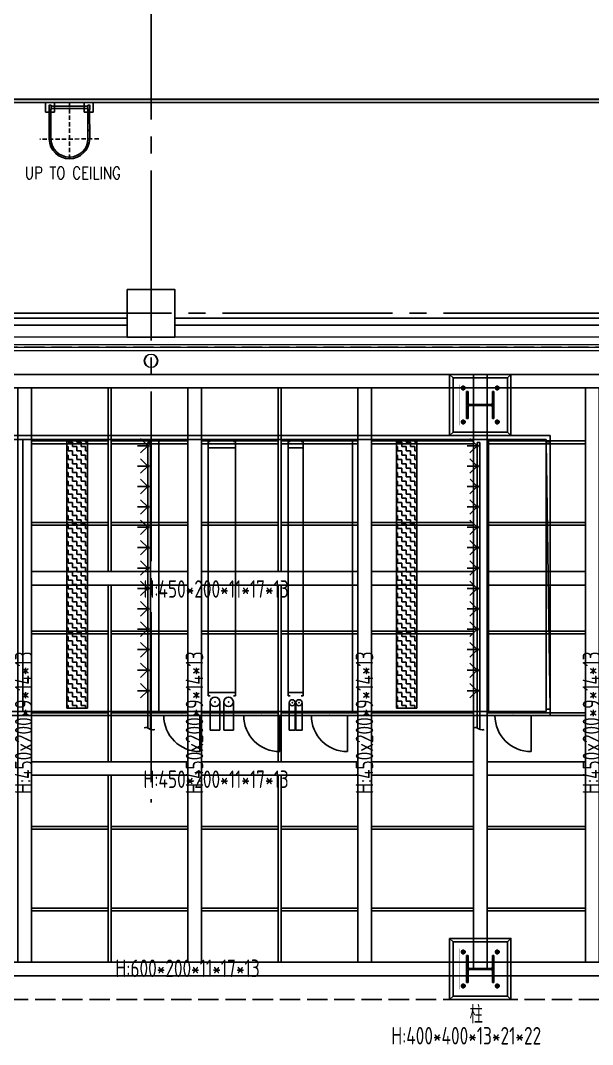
# Model space of a CAD drawing. Extents: x -960 to 27370, y -1283 to 11880.
# Drawn here: x 5808 to 6649, y -1076 to 431 of the extents above; entities that cross this region are included whole.
import ezdxf
from ezdxf.enums import TextEntityAlignment as Align

# ---------------------------------------------------------------- set-up
doc = ezdxf.new("R2010")
doc.units = 0
doc.header["$LTSCALE"] = 100
for name, pattern in [('188K-SM-03-F10-ARCH-PA-Y2257103$0$18P6-SM-03-C40-ARCH-PA-Y2211058$0$DASHED', [19.05, 12.7, -6.35]), ('188K-SM-03-F10-MECH-鋼構-Y2257103$0$188K-SM-03-F10-MECH-鋼構-Y2257103$0$CENTER', [2, 1.25, -0.25, 0.25, -0.25]), ('X-S-FAB-L10$0$COL-CEN-LIN', [3.25, 2.5, -0.25, 0.25, -0.25]), ('X-S-FAB-L10$0$HIDDEN', [0.4, 0.3, -0.1])]:
    doc.linetypes.add(name, pattern=pattern)
for name, color, linetype in [('188K-SM-03-F10-ARCH-PA-Y2257103$0$K-0-TXT-高度', 53, 'Continuous'), ('188K-SM-03-F10-ARCH-PA-Y2257103$0$K-AREA', 53, 'Continuous'), ('188K-SM-03-F10-ARCH-PA-Y2257103$0$K-P-LAD-420', 53, 'Continuous'), ('188K-SM-03-F10-ARCH-PA-Y2257103$0$K-P1S-4.2-單抗', 53, 'Continuous'), ('188K-SM-03-F10-ARCH-PA-Y2257103$0$K-岩棉 2hr 7.5-非抗', 53, 'Continuous'), ('188K-SM-03-F10-MECH-EQ-Y2257103$0$ARW', 151, 'Continuous'), ('188K-SM-03-F10-MECH-鋼構-Y2257103$0$188K-SM-03-F10-MECH-鋼構-Y2257103$0$0-Block Center-Line', 1, '188K-SM-03-F10-MECH-鋼構-Y2257103$0$188K-SM-03-F10-MECH-鋼構-Y2257103$0$CENTER'), ('188K-SM-03-F10-MECH-鋼構-Y2257103$0$188K-SM-03-F10-MECH-鋼構-Y2257103$0$0-CF-AAS-鋼構', 241, 'Continuous'), ('X-S-FAB-L10$0$0-DIM-TXT', 8, 'Continuous'), ('X-S-FAB-L10$0$A-OBJE-MEP', 8, 'Continuous'), ('X-S-FAB-L10$0$A-WALL-EX', 8, 'Continuous'), ('X-S-FAB-L10$0$BLOCK', 8, 'Continuous'), ('X-S-FAB-L10$0$CCL', 8, 'X-S-FAB-L10$0$COL-CEN-LIN'), ('X-S-FAB-L10$0$COL-S', 8, 'Continuous'), ('X-S-FAB-L10$0$HID', 8, 'X-S-FAB-L10$0$HIDDEN'), ('X-S-FAB-L10$0$S-FNDN', 8, 'Continuous')]:
    doc.layers.add(name, color=color, linetype=linetype)
doc.styles.add('188K-SM-03-F10-ARCH-PA-Y2257103$0$18P2-XFDP10$0$AA-TXT', font='simplex.shx', dxfattribs={"width": 0.8, "bigfont": 'chineset.shx'})
doc.styles.add('188K-SM-03-F10-MECH-鋼構-Y2257103$0$188K-SM-03-F10-MECH-鋼構-Y2257103$0$X-F2-L05-E-PPB-EQ-50K$0$AA-TXT', font='isocp.shx', dxfattribs={"width": 0.8, "bigfont": 'china.shx'})
doc.styles.add('X-S-FAB-L10$0$CHINA', font='simplex.shx', dxfattribs={"width": 0.75, "bigfont": 'chineset.shx'})
doc.styles.add('X-S-FAB-L10$0$Standard', font='', dxfattribs={"width": 0.8})
doc.styles.add('X-S-FAB-L10$0$TG_NOTE_TEXT', font='simplex.shx', dxfattribs={"width": 0.75, "bigfont": 'chineset.shx'})
doc.styles.get('X-S-FAB-L10$0$Standard').set_extended_font_data('Microsoft JhengHei')

# ---------------------------------------------------------------- blocks, each defined once
blk = doc.blocks.new('X-S-FAB-L10$0$FAB2-L05')
at = {"layer": 'X-S-FAB-L10$0$CCL'}
for p, q in [((-20160, 11005), (-20160, 0)), ((-26880, 720), (1210, 720))]:
    blk.add_line(p, q, dxfattribs=at)
at = {"layer": 'X-S-FAB-L10$0$COL-S'}
blk.add_lwpolyline([(-20195, 755), (-20125, 755), (-20125, 685), (-20195, 685)], close=True, dxfattribs=at)
blk = doc.blocks.new('X-S-FAB-L10')
at = {"layer": 'X-S-FAB-L10$0$A-OBJE-MEP', "lineweight": 0, "flags": 128}
blk.add_lwpolyline([(6009.5, -70, 1), (5990.5, -70, 1)], format="xyb", close=True, dxfattribs=at)
at = {"layer": 'X-S-FAB-L10$0$A-OBJE-MEP', "lineweight": 0}
blk.add_circle((6000, -70), 10, dxfattribs=at)
at = {"layer": 'X-S-FAB-L10$0$A-WALL-EX', "lineweight": 0}
blk.add_line((6815, -46.5), (1800, -46.5), dxfattribs=at)
at = {"layer": 'X-S-FAB-L10$0$A-WALL-EX', "lineweight": 0, "flags": 128}
for points in [[(6815, -35), (1800, -35)], [(1800, -50), (6815, -50)], [(1800, -50), (6815, -50)], [(1800, -50), (6815, -50)], [(1800, -50), (6815, -50)], [(1800, -50), (6815, -50)], [(1800, -50), (6815, -50)], [(1800, -50), (6815, -50)], [(1800, -50), (6815, -50)]]:
    blk.add_lwpolyline(points, dxfattribs=at)
at = {"layer": 'X-S-FAB-L10$0$COL-S'}
for p, q in [((5965, 35), (6035, 35)), ((5965, -35), (5965, 35)), ((6035, 35), (6035, -35)), ((6035, -35), (5965, -35))]:
    blk.add_line(p, q, dxfattribs=at)
at = {"layer": 'X-S-FAB-L10$0$HID'}
for p, q in [((6803.531, -50), (2509.135, -50)), ((2509.405, -1010), (17209, -1010))]:
    blk.add_line(p, q, dxfattribs=at)
at = {"layer": 'X-S-FAB-L10$0$S-FNDN', "lineweight": 0, "flags": 128}
blk.add_lwpolyline([(4350, 7470), (1830, 7470), (1830, 1500), (1812.5, 1500), (1812.5, -55), (9330, -55), (9330, 7470)], close=True, dxfattribs=at)
at = {"layer": 'X-S-FAB-L10$0$BLOCK'}
blk.add_blockref('X-S-FAB-L10$0$FAB2-L05', (26160, -720), dxfattribs=at)
at = {"style": 'X-S-FAB-L10$0$TG_NOTE_TEXT', "width": 0.5, "flags": 1}
for p in [(7463.301, 9020), (18268.251, 8649), (11197.77, 4800.167), (16485.801, 4800.167), (25420.27, 2635), (13360, 320.001, 0), (7463.301, -33.333)]:
    blk.add_attdef('WH', text='', height=20, dxfattribs=at).set_placement(p, align=Align.BOTTOM_LEFT)
at = {"width": 0.5}
for style, p in [('X-S-FAB-L10$0$TG_NOTE_TEXT', (7585, 9020)), ('X-S-FAB-L10$0$TG_NOTE_TEXT', (18389.95, 8649)), ('X-S-FAB-L10$0$TG_NOTE_TEXT', (11117.5, 4813.5)), ('X-S-FAB-L10$0$TG_NOTE_TEXT', (16607.5, 4813.5)), ('X-S-FAB-L10$0$TG_NOTE_TEXT', (25350, 2635)), ('X-S-FAB-L10$0$Standard', (13129.375, 325.001, 0)), ('X-S-FAB-L10$0$TG_NOTE_TEXT', (7585, -20))]:
    blk.add_attdef('DESC', text='', height=10, dxfattribs=dict(at, style=style)).set_placement(p, align=Align.BOTTOM_LEFT)
for tag, style, p in [('TYPE', 'X-S-FAB-L10$0$TG_NOTE_TEXT', (7619.286, 9020)), ('NO', 'X-S-FAB-L10$0$TG_NOTE_TEXT', (7650.095, 9020)), ('TYPE', 'X-S-FAB-L10$0$TG_NOTE_TEXT', (18424.236, 8649)), ('NO', 'X-S-FAB-L10$0$TG_NOTE_TEXT', (18455.045, 8649)), ('NO', 'X-S-FAB-L10$0$TG_NOTE_TEXT', (11088.595, 4813.5)), ('TYPE', 'X-S-FAB-L10$0$TG_NOTE_TEXT', (11151.786, 4813.5)), ('TYPE', 'X-S-FAB-L10$0$TG_NOTE_TEXT', (16641.786, 4813.5)), ('NO', 'X-S-FAB-L10$0$TG_NOTE_TEXT', (16672.595, 4813.5)), ('NO', 'X-S-FAB-L10$0$TG_NOTE_TEXT', (25313, 2635)), ('TYPE', 'X-S-FAB-L10$0$TG_NOTE_TEXT', (25350, 2635)), ('NO', 'X-S-FAB-L10$0$Standard', (13100, 320.001, 0)), ('TYPE', 'X-S-FAB-L10$0$Standard', (13129.375, 320.001, 0)), ('TYPE', 'X-S-FAB-L10$0$TG_NOTE_TEXT', (7619.286, -20)), ('NO', 'X-S-FAB-L10$0$TG_NOTE_TEXT', (7650.095, -20))]:
    blk.add_attdef(tag, text='', height=10, dxfattribs=dict(at, style=style)).set_placement(p, align=Align.BOTTOM_RIGHT)
for rotation, style, p in [(180, 'X-S-FAB-L10$0$Standard', (317.625, 7480)), (180, 'X-S-FAB-L10$0$Standard', (1217.625, 7480)), (90, 'X-S-FAB-L10$0$TG_NOTE_TEXT', (24310, 3647.5)), (270, 'X-S-FAB-L10$0$TG_NOTE_TEXT', (17080, 1605))]:
    blk.add_attdef('DESC', text='', height=10, rotation=rotation, dxfattribs=dict(at, style=style)).set_placement(p, align=Align.BOTTOM_LEFT)
for tag, rotation, style, p in [('TYPE', 180, 'X-S-FAB-L10$0$Standard', (317.625, 7480)), ('NO', 180, 'X-S-FAB-L10$0$Standard', (347, 7480)), ('TYPE', 180, 'X-S-FAB-L10$0$Standard', (1217.625, 7480)), ('NO', 180, 'X-S-FAB-L10$0$Standard', (1247, 7480)), ('TYPE', 90, 'X-S-FAB-L10$0$TG_NOTE_TEXT', (24310, 3647.5)), ('NO', 90, 'X-S-FAB-L10$0$TG_NOTE_TEXT', (24310, 3610.5)), ('TYPE', 270, 'X-S-FAB-L10$0$TG_NOTE_TEXT', (17080, 1605)), ('NO', 270, 'X-S-FAB-L10$0$TG_NOTE_TEXT', (17080, 1573))]:
    blk.add_attdef(tag, text='', height=10, rotation=rotation, dxfattribs=dict(at, style=style)).set_placement(p, align=Align.BOTTOM_RIGHT)
at = {"style": 'X-S-FAB-L10$0$TG_NOTE_TEXT', "width": 0.5, "flags": 1}
for rotation, p in [(180, (43, 7480)), (180, (943, 7480)), (90, (24310, 3717.77)), (270, (17080, 1711.699))]:
    blk.add_attdef('WH', text='', height=20, rotation=rotation, dxfattribs=at).set_placement(p, align=Align.BOTTOM_LEFT)
at = {"layer": 'X-S-FAB-L10$0$0-DIM-TXT', "style": 'X-S-FAB-L10$0$CHINA', "width": 0.75}
for p in [(667.414, 7855.1, -2689.4), (22627.353, 6728.814), (25644.722, 6728.814), (24778.787, 5569.051), (1118.252, 4980), (417.801, 4594.623), (23874.84, 4355), (22927.43, 4330.122), (23749.869, 3901.367), (417.801, 3765.236), (1118.252, 3730), (417.801, 3115.79), (536.882, 2227.832), (16908.994, 1782.652), (888.445, 880.466), (16977.43, 750), (18878.841, 750), (25641.221, 553.233), (21364.03, 526.894)]:
    blk.add_attdef('HIG', text='', height=80, dxfattribs=at).set_placement(p, align=Align.MIDDLE_LEFT)
blk = doc.blocks.new('188K-SM-03-F10-MECH-EQ-Y2257103$0$A$C133B1A89')
at = {"color": 1}
for p, q in [((0, 3970), (0, 230)), ((0, 3970), (30, 3970)), ((190, 3970), (220, 3970)), ((220, 3970), (220, 230)), ((220, 3880), (0, 3880)), ((220, 280), (0, 280)), ((0, 230), (30, 230)), ((190, 230), (220, 230)), ((15, -275), (15, 127)), ((105, -275), (105, 127)), ((115, -275), (115, 127)), ((205, -275), (205, 127)), ((15, -275), (105, -275)), ((115, -275), (205, -275))]:
    blk.add_line(p, q, dxfattribs=at)
for centre in [(60, 127), (160, 127)]:
    blk.add_circle(centre, 44.5, dxfattribs=at)
for p in [(60, 127), (160, 127)]:
    blk.add_point(p, dxfattribs=at)
blk = doc.blocks.new('188K-SM-03-F10-MECH-EQ-Y2257103$0$A$C46594869')
at = {"color": 4}
for p, q in [((-50, 3970), (-50, 230)), ((-50, 3970), (-20, 3970)), ((320, 3970), (350, 3970)), ((350, 3970), (350, 230)), ((350, 3880), (-50, 3880)), ((350, 280), (-50, 280)), ((-50, 230), (-20, 230)), ((320, 230), (350, 230)), ((-20, -275), (-20, 140)), ((120, -275), (120, 140)), ((180, -275), (180, 140)), ((320, -275), (320, 140)), ((120, -275), (-20, -275)), ((320, -275), (180, -275))]:
    blk.add_line(p, q, dxfattribs=at)
for centre in [(50, 140), (250, 140)]:
    blk.add_circle(centre, 69.9, dxfattribs=at)
for p in [(50, 140), (250, 140)]:
    blk.add_point(p, dxfattribs=at)
blk = doc.blocks.new('188K-SM-03-F10-MECH-EQ-Y2257103$0$A$C0D54229D')
at = {"color": 2}
for q in [(0, -532), (532, 0)]:
    blk.add_line((0, 0), q, dxfattribs=at)
blk.add_arc((0, 0), 532, 270, 0, dxfattribs=at)
blk.add_point((266, 0))
blk = doc.blocks.new('188K-SM-03-F10-MECH-EQ-Y2257103$0$0-CRMAU-12W')
at = {"layer": '188K-SM-03-F10-MECH-EQ-Y2257103$0$ARW'}
h = blk.add_hatch(dxfattribs=at)
h.set_pattern_fill('ZIGZAG', color=256, scale=20, style=0)
h.set_pattern_definition([(0, (-17907, -9455), (63.5, 63.5), [63.5, -63.5]), (90, (-17843.5, -9455), (-63.5, 63.5), [63.5, -63.5])])
h.paths.add_polyline_path([(-16657, -60), (-16357, -60), (-16357, -4010), (-16657, -4010)])
h = blk.add_hatch(dxfattribs=at)
h.set_pattern_fill('ZIGZAG', color=256, scale=20, style=0)
h.set_pattern_definition([(0, (-13062, -9455), (63.5, 63.5), [63.5, -63.5]), (90, (-12998.5, -9455), (-63.5, 63.5), [63.5, -63.5])])
h.paths.add_polyline_path([(-11812, -60), (-11512, -60), (-11512, -4010), (-11812, -4010)])
at = {"color": 4}
for p, q in [((0, 0), (-18620, 0)), ((-18620, 0), (-18620, -4120)), ((-60, -60), (-18560, -60)), ((-18560, -60), (-18560, -4060)), ((-18560, -4060), (-60, -4060)), ((-18620, -4120), (0, -4120))]:
    blk.add_line(p, q, dxfattribs=at)
at = {"color": 6}
blk.add_line((-18560, -95), (-18620, -4025), dxfattribs=at)
at = {"color": 5}
blk.add_lwpolyline([(-18620, -95), (-18560, -95), (-18560, -4025), (-18620, -4025)], close=True, dxfattribs=at)
at = {"color": 6}
blk.add_lwpolyline([(-18560, -4025), (-18620, -4025), (-18620, -95), (-18560, -95)], close=True, dxfattribs=at)
for points in [[(-15709, -4060), (-17709, -4060), (-17709, -60), (-15709, -60)], [(-10864, -4060), (-12864, -4060), (-12864, -60), (-10864, -60)]]:
    blk.add_lwpolyline(points, close=True)
at = {"layer": '188K-SM-03-F10-MECH-EQ-Y2257103$0$ARW'}
for p, q in [((-17545, -100), (-17585, -100)), ((-17585, -4327), (-17585, -100)), ((-17545, -150), (-17439, -44)), ((-17545, -4303), (-17545, -100)), ((-17545, -150), (-17395, -150)), ((-17545, -150), (-17439, -256)), ((-16657, -4010), (-16657, -60)), ((-16657, -60), (-16357, -60)), ((-16357, -60), (-16357, -4010)), ((-12700, -100), (-12740, -100)), ((-12740, -4327), (-12740, -100)), ((-12700, -150), (-12594, -44)), ((-12700, -4303), (-12700, -100)), ((-12700, -150), (-12550, -150)), ((-12700, -150), (-12594, -256)), ((-11812, -4010), (-11812, -60)), ((-11812, -60), (-11512, -60)), ((-11512, -60), (-11512, -4010)), ((-17545, -450), (-17439, -344)), ((-17545, -450), (-17395, -450)), ((-17545, -450), (-17439, -556)), ((-17545, -450), (-17395, -450)), ((-17545, -450), (-17439, -556)), ((-12700, -450), (-12594, -344)), ((-12700, -450), (-12550, -450)), ((-12700, -450), (-12594, -556)), ((-12700, -450), (-12550, -450)), ((-12700, -450), (-12594, -556)), ((-17546, -750), (-17440, -644)), ((-17545, -750), (-17395, -750)), ((-17545, -750), (-17439, -856)), ((-12701, -750), (-12595, -644)), ((-12700, -750), (-12550, -750)), ((-12700, -750), (-12594, -856)), ((-17545, -1050), (-17439, -944)), ((-17545, -1050), (-17395, -1050)), ((-17545, -1050), (-17439, -1156)), ((-12700, -1050), (-12594, -944)), ((-12700, -1050), (-12550, -1050)), ((-12700, -1050), (-12594, -1156)), ((-17545, -1350), (-17439, -1244)), ((-17545, -1350), (-17395, -1350)), ((-17545, -1350), (-17439, -1456)), ((-12700, -1350), (-12594, -1244)), ((-12700, -1350), (-12550, -1350)), ((-12700, -1350), (-12594, -1456)), ((-17545, -1650), (-17439, -1544)), ((-17545, -1650), (-17395, -1650)), ((-17545, -1650), (-17439, -1756)), ((-12700, -1650), (-12594, -1544)), ((-12700, -1650), (-12550, -1650)), ((-12700, -1650), (-12594, -1756)), ((-17545, -1950), (-17439, -1844)), ((-17545, -1950), (-17395, -1950)), ((-17545, -1950), (-17439, -2056)), ((-12700, -1950), (-12594, -1844)), ((-12700, -1950), (-12550, -1950)), ((-12700, -1950), (-12594, -2056)), ((-17545, -2250), (-17439, -2144)), ((-17545, -2250), (-17395, -2250)), ((-17545, -2250), (-17439, -2356)), ((-12700, -2250), (-12594, -2144)), ((-12700, -2250), (-12550, -2250)), ((-12700, -2250), (-12594, -2356)), ((-17545, -2550), (-17439, -2444)), ((-17545, -2550), (-17395, -2550)), ((-17545, -2550), (-17439, -2656)), ((-12700, -2550), (-12594, -2444)), ((-12700, -2550), (-12550, -2550)), ((-12700, -2550), (-12594, -2656)), ((-17545, -2850), (-17439, -2744)), ((-17545, -2850), (-17395, -2850)), ((-17545, -2850), (-17439, -2956)), ((-12700, -2850), (-12594, -2744)), ((-12700, -2850), (-12550, -2850)), ((-12700, -2850), (-12594, -2956)), ((-17545, -3150), (-17439, -3044)), ((-17545, -3150), (-17395, -3150)), ((-17545, -3155), (-17439, -3261)), ((-12700, -3150), (-12594, -3044)), ((-12700, -3150), (-12550, -3150)), ((-12700, -3155), (-12594, -3261)), ((-17545, -3455), (-17439, -3349)), ((-17545, -3455), (-17395, -3455)), ((-17545, -3455), (-17439, -3561)), ((-12700, -3455), (-12594, -3349)), ((-12700, -3455), (-12550, -3455)), ((-12700, -3455), (-12594, -3561)), ((-17545, -3755), (-17439, -3649)), ((-17545, -3755), (-17395, -3755)), ((-17545, -3755), (-17439, -3861)), ((-12700, -3755), (-12594, -3649)), ((-12700, -3755), (-12550, -3755)), ((-12700, -3755), (-12594, -3861)), ((-16357, -4010), (-16657, -4010)), ((-11512, -4010), (-11812, -4010))]:
    blk.add_line(p, q, dxfattribs=at)
for centre in [(-17545, -150), (-12700, -150), (-17545, -450), (-17545, -450), (-12700, -450), (-12700, -450), (-17545, -750), (-12700, -750), (-17545, -1050), (-12700, -1050), (-17545, -1350), (-12700, -1350), (-17545, -1650), (-12700, -1650), (-17545, -1950), (-12700, -1950), (-17545, -2250), (-12700, -2250), (-17545, -2550), (-12700, -2550), (-17545, -2850), (-12700, -2850), (-17545, -3150), (-12700, -3150), (-17545, -3455), (-12700, -3455), (-17545, -3755), (-12700, -3755)]:
    blk.add_circle(centre, 15, dxfattribs=at)
for points in [[(-17647, -4325), (-17637, -4328), (-17571, -4341), (-17553, -4288), (-17507, -4298), (-17494, -4301)], [(-12802, -4325), (-12792, -4328), (-12726, -4341), (-12708, -4288), (-12662, -4298), (-12649, -4301)]]:
    blk.add_open_spline(points, degree=3, knots=[35.439113, 35.439113, 35.439113, 35.439113, 53.723943, 145.661055, 183.181794, 183.181794, 183.181794, 183.181794], dxfattribs=at)
at = {"color": 1}
for name, p in [('188K-SM-03-F10-MECH-EQ-Y2257103$0$A$C133B1A89', (-14984, -4060)), ('188K-SM-03-F10-MECH-EQ-Y2257103$0$A$C46594869', (-13939, -4060))]:
    blk.add_blockref(name, p, dxfattribs=at)
for p in [(-18338, -4120), (-15638, -4120), (-14643, -4120), (-13468, -4120)]:
    blk.add_blockref('188K-SM-03-F10-MECH-EQ-Y2257103$0$A$C0D54229D', p)
blk = doc.blocks.new('188K-SM-03-F10-MECH-EQ-Y2257103')
at = {"xscale": -0.1, "yscale": 0.1, "zscale": 0.1}
blk.add_blockref('188K-SM-03-F10-MECH-EQ-Y2257103$0$0-CRMAU-12W', (4725.2, -180), dxfattribs=at)
blk = doc.blocks.new('*U337')
at = {"layer": '188K-SM-03-F10-MECH-鋼構-Y2257103$0$188K-SM-03-F10-MECH-鋼構-Y2257103$0$0-CF-AAS-鋼構', "color": 181}
blk.add_lwpolyline([(-10, -330), (10, -330), (10, -1175), (-10, -1175)], close=True, dxfattribs=at)
blk = doc.blocks.new('*U336')
at = {"color": 0, "linetype": 'ByBlock', "lineweight": -2, "transparency": 16777216}
for p in [(0, 0), (250, 0), (500, 0)]:
    blk.add_blockref('*U337', p, dxfattribs=at)
blk = doc.blocks.new('*U354')
blk.add_circle((0, 0), 24.5)
at = {"layer": '188K-SM-03-F10-MECH-鋼構-Y2257103$0$188K-SM-03-F10-MECH-鋼構-Y2257103$0$0-Block Center-Line'}
for p, q in [((0, -34), (0, 34)), ((-34, 0), (34, 0))]:
    blk.add_line(p, q, dxfattribs=at)
blk = doc.blocks.new('188K-SM-03-F10-MECH-鋼構-Y2257103$0$AUDIT_I_250817102654-2')
for p, q in [((200, 200), (-200, 200)), ((-200, 200), (-200, 179)), ((-28.5, 179), (-200, 179)), ((-6.5, 157), (-6.5, -157)), ((0, 200), (0, -200)), ((6.5, 157), (6.5, -157)), ((200, 179), (28.5, 179)), ((200, 179), (200, 200)), ((-200, -179), (-28.5, -179)), ((-200, -179), (-200, -200)), ((-200, -200), (200, -200)), ((28.5, -179), (200, -179)), ((200, -200), (200, -179))]:
    blk.add_line(p, q)
for centre, start, end in [((-28.5, 157), 0, 90), ((28.5, 157), 90, 180), ((-28.5, -157), 270, 360), ((28.5, -157), 180, 270)]:
    blk.add_arc(centre, 22, start, end)
blk = doc.blocks.new('188K-SM-03-F10-MECH-鋼構-Y2257103$0$188K-SM-03-F10-MECH-鋼構-Y2257103$0$A$C1e76e784')
for p, q in [((50, 850), (0, 900)), ((850, 850), (900, 900)), ((0, 0), (50, 50)), ((850, 50), (900, 0))]:
    blk.add_line(p, q)
for points in [[(0, 900), (900, 900), (900, 0), (0, 0)], [(50, 850), (850, 850), (850, 50), (50, 50)]]:
    blk.add_lwpolyline(points, close=True)
at = {"color": 3, "const_width": 1}
blk.add_lwpolyline([(150, 750), (750, 750), (750, 150), (150, 150)], close=True, dxfattribs=at)
at = {"yscale": 1.083333333333333, "zscale": 1.083333333333333, "rotation": 180}
for p, xscale in [((200, 700), 1.083333333333333), ((700, 700), -1.083333333333333)]:
    blk.add_blockref('*U354', p, dxfattribs=dict(at, xscale=xscale))
at = {"rotation": 90}
blk.add_blockref('188K-SM-03-F10-MECH-鋼構-Y2257103$0$AUDIT_I_250817102654-2', (450, 450), dxfattribs=at)
at = {"yscale": 1.083333333333333, "zscale": 1.083333333333333}
for p, xscale in [((200, 200), -1.083333333333333), ((700, 200), 1.083333333333333)]:
    blk.add_blockref('*U354', p, dxfattribs=dict(at, xscale=xscale))
blk = doc.blocks.new('188K-SM-03-F10-MECH-鋼構-Y2257103$0$0-120000CMH 雙層')
for points in [[(-18366.2, -20), (-18366.2, -290), (-18370.3, -290), (-18370.3, -20)], [(-18116.2, -20), (-18116.2, -290), (-18120.3, -290), (-18120.3, -20)], [(-18370.3, -98), (-18483.3, -98), (-18483.3, -102), (-18370.3, -102)], [(-18366.2, -98), (-18253.3, -98), (-18253.3, -102), (-18366.2, -102)], [(-18120.3, -98), (-18233.3, -98), (-18233.3, -102), (-18120.3, -102)], [(-18116.2, -98), (-18003.3, -98), (-18003.3, -102), (-18116.2, -102)], [(-17983.3, -98), (-17833.3, -98), (-17833.3, -102), (-17983.3, -102)], [(-17813.3, -98), (-17668.3, -98), (-17668.3, -102), (-17813.3, -102)], [(-18370.3, -218), (-18483.3, -218), (-18483.3, -222), (-18370.3, -222)], [(-18366.2, -218), (-18253.3, -218), (-18253.3, -222), (-18366.2, -222)], [(-18120.3, -218), (-18233.3, -218), (-18233.3, -222), (-18120.3, -222)], [(-18116.2, -218), (-18003.3, -218), (-18003.3, -222), (-18116.2, -222)], [(-17983.3, -218), (-17833.3, -218), (-17833.3, -222), (-17983.3, -222)], [(-17813.3, -218), (-17668.3, -218), (-17668.3, -222), (-17813.3, -222)], [(-18366.2, -310), (-18366.2, -570), (-18370.3, -570), (-18370.3, -310)], [(-18116.2, -310), (-18116.2, -570), (-18120.3, -570), (-18120.3, -310)], [(-18370.3, -378), (-18483.3, -378), (-18483.3, -382), (-18370.3, -382)], [(-18366.2, -378), (-18253.3, -378), (-18253.3, -382), (-18366.2, -382)], [(-18120.3, -378), (-18233.3, -378), (-18233.3, -382), (-18120.3, -382)], [(-18116.2, -378), (-18003.3, -378), (-18003.3, -382), (-18116.2, -382)], [(-17983.3, -378), (-17833.3, -378), (-17833.3, -382), (-17983.3, -382)], [(-17813.3, -378), (-17668.3, -378), (-17668.3, -382), (-17813.3, -382)], [(-18370.3, -498), (-18483.3, -498), (-18483.3, -502), (-18370.3, -502)], [(-18366.2, -498), (-18253.3, -498), (-18253.3, -502), (-18366.2, -502)], [(-18120.3, -498), (-18233.3, -498), (-18233.3, -502), (-18120.3, -502)], [(-18116.2, -498), (-18003.3, -498), (-18003.3, -502), (-18116.2, -502)], [(-17983.3, -498), (-17833.3, -498), (-17833.3, -502), (-17983.3, -502)], [(-17813.3, -498), (-17668.3, -498), (-17668.3, -502), (-17813.3, -502)], [(-18366.2, -590), (-18366.2, -865), (-18370.3, -865), (-18370.3, -590)], [(-18116.2, -590), (-18116.2, -865), (-18120.3, -865), (-18120.3, -590)], [(-18370.3, -665.5), (-18483.3, -665.5), (-18483.3, -669.5), (-18370.3, -669.5)], [(-18366.2, -665.5), (-18253.3, -665.5), (-18253.3, -669.5), (-18366.2, -669.5)], [(-18120.3, -665.5), (-18233.3, -665.5), (-18233.3, -669.5), (-18120.3, -669.5)], [(-18116.2, -665.5), (-18003.3, -665.5), (-18003.3, -669.5), (-18116.2, -669.5)], [(-17983.3, -665.5), (-17833.3, -665.5), (-17833.3, -669.5), (-17983.3, -669.5)], [(-17813.3, -665.5), (-17668.3, -665.5), (-17668.3, -669.5), (-17813.3, -669.5)], [(-18370.3, -785.5), (-18483.3, -785.5), (-18483.3, -789.5), (-18370.3, -789.5)], [(-18366.2, -785.5), (-18253.3, -785.5), (-18253.3, -789.5), (-18366.2, -789.5)], [(-18120.3, -785.5), (-18233.3, -785.5), (-18233.3, -789.5), (-18120.3, -789.5)], [(-18116.2, -785.5), (-18003.3, -785.5), (-18003.3, -789.5), (-18116.2, -789.5)], [(-17983.3, -785.5), (-17833.3, -785.5), (-17833.3, -789.5), (-17983.3, -789.5)], [(-17813.3, -785.5), (-17668.3, -785.5), (-17668.3, -789.5), (-17813.3, -789.5)]]:
    blk.add_lwpolyline(points, close=True)
at = {"layer": '188K-SM-03-F10-MECH-鋼構-Y2257103$0$188K-SM-03-F10-MECH-鋼構-Y2257103$0$0-CF-AAS-鋼構', "color": 140}
for points in [[(-21733.3, -20), (-17453.8, -20), (-17453.8, 0), (-21733.3, 0)], [(-17833.3, 0), (-17813.3, 0), (-17813.3, -874.3), (-17833.3, -874.3)], [(-21733.3, -885), (-7188.5, -885), (-7188.5, -865), (-21733.3, -865)]]:
    blk.add_lwpolyline(points, close=True, dxfattribs=at)
at = {"layer": '188K-SM-03-F10-MECH-鋼構-Y2257103$0$188K-SM-03-F10-MECH-鋼構-Y2257103$0$0-CF-AAS-鋼構', "color": 181}
for points in [[(-17668.3, -20), (-17648.3, -20), (-17648.3, -865), (-17668.3, -865)], [(-18483.3, -290), (-18253.3, -290), (-18253.3, -310), (-18483.3, -310)], [(-18233.3, -290), (-18003.3, -290), (-18003.3, -310), (-18233.3, -310)], [(-17983.3, -290), (-17833.3, -290), (-17833.3, -310), (-17983.3, -310)], [(-17813.3, -290), (-17668.3, -290), (-17668.3, -310), (-17813.3, -310)], [(-18483.3, -570), (-18253.3, -570), (-18253.3, -590), (-18483.3, -590)], [(-18233.3, -570), (-18003.3, -570), (-18003.3, -590), (-18233.3, -590)], [(-17983.3, -570), (-17833.3, -570), (-17833.3, -590), (-17983.3, -590)], [(-17813.3, -570), (-17668.3, -570), (-17668.3, -590), (-17813.3, -590)]]:
    blk.add_lwpolyline(points, close=True, dxfattribs=at)
blk.add_blockref('*U336', (-18493.3, 310))
at = {"layer": '188K-SM-03-F10-MECH-鋼構-Y2257103$0$188K-SM-03-F10-MECH-鋼構-Y2257103$0$0-CF-AAS-鋼構', "xscale": 0.1, "yscale": 0.1, "zscale": 0.1}
for p in [(-17868.3, -90), (-17868.3, -920)]:
    blk.add_blockref('188K-SM-03-F10-MECH-鋼構-Y2257103$0$188K-SM-03-F10-MECH-鋼構-Y2257103$0$A$C1e76e784', p, dxfattribs=at)
at = {"layer": '188K-SM-03-F10-MECH-鋼構-Y2257103$0$188K-SM-03-F10-MECH-鋼構-Y2257103$0$0-CF-AAS-鋼構', "color": 2, "style": '188K-SM-03-F10-MECH-鋼構-Y2257103$0$188K-SM-03-F10-MECH-鋼構-Y2257103$0$X-F2-L05-E-PPB-EQ-50K$0$AA-TXT', "width": 0.8}
for s, height, p in [('H:450*200*11*17*13', 25.769, (-18318.6, -328.7)), ('H:450*200*11*17*13', 25.769, (-18318.6, -608.7)), ('H:600*200*11*17*13', 25.769, (-18359.9, -886.9)), ('柱', 25.8, (-17839, -954.9)), ('H:400*400*13*21*22', 25.769, (-17954.2, -986.2))]:
    blk.add_text(s, height=height, dxfattribs=at).set_placement(p)
for p in [(-18494.8, -617.4), (-18243.6, -617.4), (-17993.6, -617.4), (-17659.8, -617.4)]:
    blk.add_text('H:450x200*9*14*13', height=25.769, rotation=90, dxfattribs=at).set_placement(p, align=Align.MIDDLE_LEFT)
blk = doc.blocks.new('188K-SM-03-F10-MECH-鋼構-Y2257103')
blk.add_lwpolyline([(2544.3, -90), (2544.3, -975), (17174, -975), (17174, -90), (15182.7, -90), (15182.7, -296.2), (12640.5, -296.2), (12640.5, -90), (7666.3, -90), (7666.3, -377.2), (6853.7, -377.2), (6853.7, -90)], close=True)
blk.add_blockref('188K-SM-03-F10-MECH-鋼構-Y2257103$0$0-120000CMH 雙層', (24307.5, -90))
blk = doc.blocks.new('188K-SM-03-F10-ARCH-PA-Y2257103$0$LAD-1')
at = {"linetype": '188K-SM-03-F10-ARCH-PA-Y2257103$0$18P6-SM-03-C40-ARCH-PA-Y2211058$0$DASHED', "ltscale": 0.005}
for points in [[(-77.4, -42.9), (-77.4, 43.5)], [(-106.5, 0), (-23.9, 0)]]:
    blk.add_lwpolyline(points, dxfattribs=at)
for points in [[(-23.8, 22.2), (-23.8, 35.2), (-37.8, 35.2), (-37.8, 22.2)], [(-27.8, 27), (-27.8, 30), (-33.8, 30), (-33.8, 27)], [(-28.9, 27), (-28.9, -27), (-32.7, -27), (-32.7, 27)], [(-23.9, -21.8), (-23.9, -34.8), (-37.9, -34.8), (-37.9, -21.8)], [(-27.8, -27), (-27.8, -30), (-33.8, -30), (-33.8, -27)]]:
    blk.add_lwpolyline(points, close=True)
for points in [[(-33.8, -29.7), (-77.4, -29.7, -0.976777), (-77.4, 29.8), (-33.8, 29.8)], [(-33.8, -27.2), (-77.4, -27.2, -0.974646), (-77.4, 27.3), (-33.8, 27.3)]]:
    blk.add_lwpolyline(points, format="xyb")
for centre in [(-93.7, 23.2), (-64.6, 28.5), (-105.2, 0), (-93.7, -22.5), (-64.6, -28.5)]:
    blk.add_circle(centre, 0.5)
blk = doc.blocks.new('188K-SM-03-F10-ARCH-PA-Y2257103')
at = {"layer": '188K-SM-03-F10-ARCH-PA-Y2257103$0$K-AREA', "const_width": 3, "elevation": 0}
blk.add_lwpolyline([(16745, 315), (14880, 315), (14880, 45), (14160, 45), (14160, 315), (1855, 315), (1855, 8313), (1775, 8313), (1775, 8630)], dxfattribs=at)
at = {"layer": '188K-SM-03-F10-ARCH-PA-Y2257103$0$K-P1S-4.2-單抗'}
for p, q in [((7405, 315, 0), (1860, 315, 0)), ((7405, 310, 0), (1860, 310, 0))]:
    blk.add_line(p, q, dxfattribs=at)
at = {"layer": '188K-SM-03-F10-ARCH-PA-Y2257103$0$K-岩棉 2hr 7.5-非抗'}
for p, q in [((5965, -7.5, 0), (5195, -7.5, 0)), ((6805, -7.5, 0), (6035, -7.5, 0)), ((5965, -17.5, 0), (5195, -17.5, 0)), ((6805, -17.5, 0), (6035, -17.5, 0))]:
    blk.add_line(p, q, dxfattribs=at)
at = {"layer": '188K-SM-03-F10-ARCH-PA-Y2257103$0$K-P-LAD-420', "rotation": 90.07229666140849}
blk.add_blockref('188K-SM-03-F10-ARCH-PA-Y2257103$0$LAD-1', (5880, 333.8, 0), dxfattribs=at)
at = {"layer": '188K-SM-03-F10-ARCH-PA-Y2257103$0$K-0-TXT-高度', "style": '188K-SM-03-F10-ARCH-PA-Y2257103$0$18P2-XFDP10$0$AA-TXT', "width": 0.8}
blk.add_text('UP TO CEILING', height=18, rotation=360, dxfattribs=at).set_placement((5885, 206.5, 0), align=Align.MIDDLE)

msp = doc.modelspace()

# ---------------------------------------------------------------- block references
for name in ['X-S-FAB-L10', '188K-SM-03-F10-ARCH-PA-Y2257103', '188K-SM-03-F10-MECH-鋼構-Y2257103', '188K-SM-03-F10-MECH-EQ-Y2257103']:
    msp.add_blockref(name, (0, 0))

doc.saveas('drawing.dxf')
